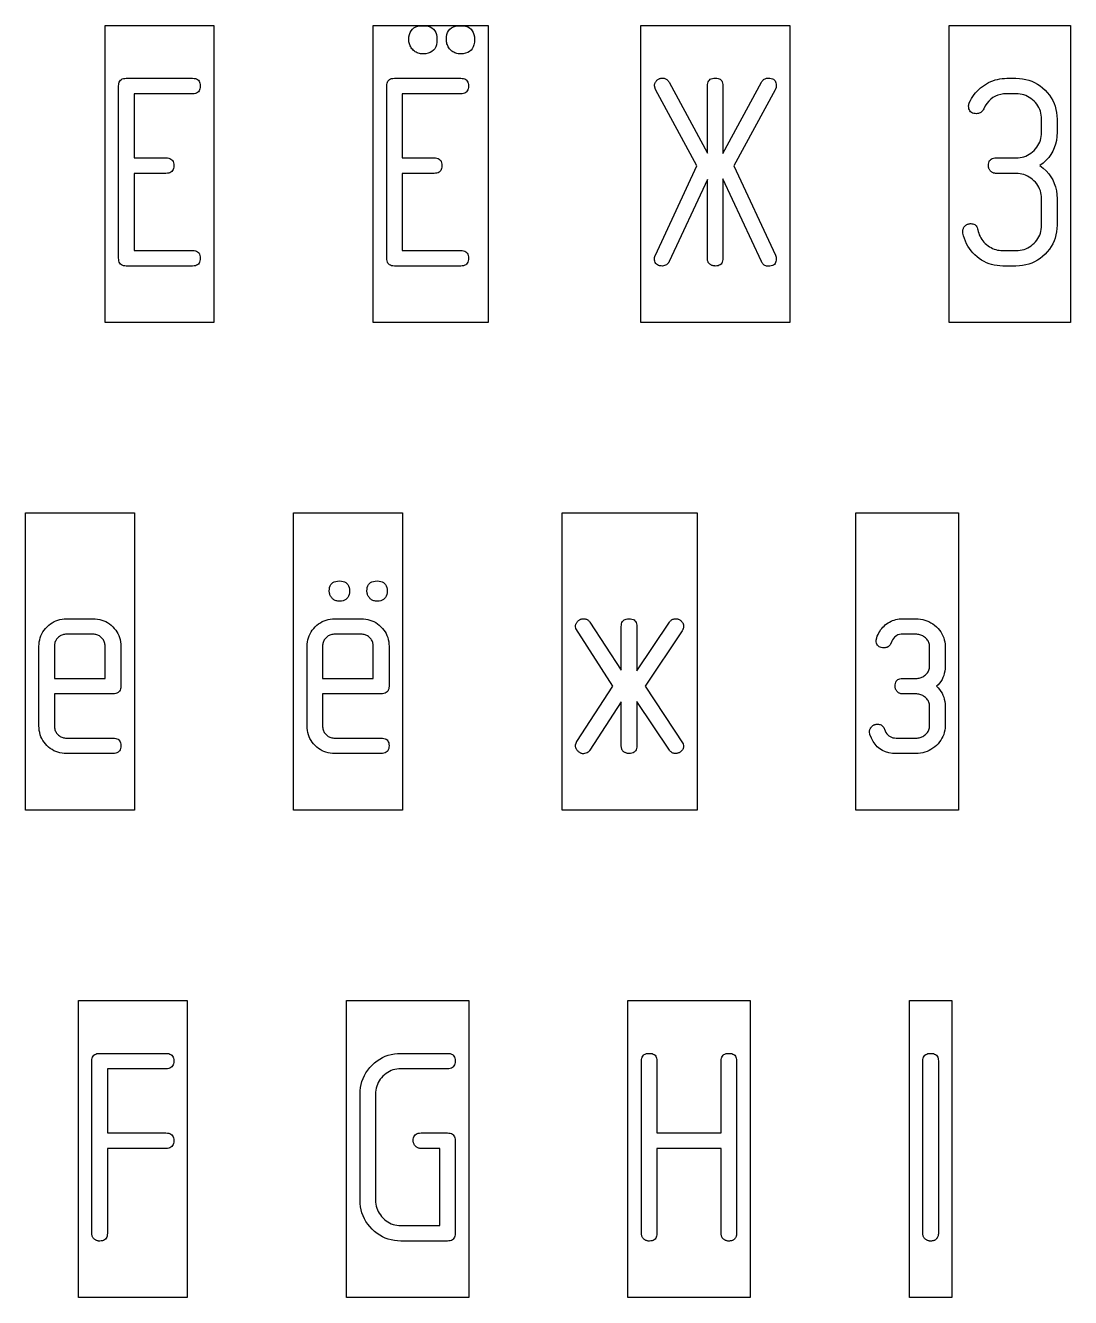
# Model space of a CAD drawing. Extents: x 0 to 347, y -110 to 9.
# Drawn here: x 49.59 to 88.28, y -38.2 to 8.91 of the extents above; entities that cross this region are included whole.
import ezdxf

# ---------------------------------------------------------------- set-up
doc = ezdxf.new("R2010")
doc.units = 0
for name, color, linetype in [('GOST_FRAME', 4, 'CONTINUOUS'), ('GOST_LAT_UP', 5, 'CONTINUOUS'), ('GOST_LOWER', 1, 'CONTINUOUS'), ('GOST_UPPER', 7, 'CONTINUOUS')]:
    doc.layers.add(name, color=color, linetype=linetype)

msp = doc.modelspace()

# ---------------------------------------------------------------- linework, layer by layer
at = {"layer": 'GOST_FRAME'}
for points in [[(52.5399, 8.9083), (56.5631, 8.9083), (56.5631, -2.0917), (52.5399, -2.0917)], [(62.4684, 8.9083), (66.7182, 8.9083), (66.7182, -2.0917), (62.4684, -2.0917)], [(72.3804, 8.9083), (77.8904, 8.9083), (77.8904, -2.0917), (72.3804, -2.0917)], [(83.7934, 8.9083), (88.2841, 8.9083), (88.2841, -2.0917), (83.7934, -2.0917)], [(49.5914, -9.1448), (53.6229, -9.1448), (53.6229, -20.1448), (49.5914, -20.1448)], [(59.5199, -9.1448), (63.5515, -9.1448), (63.5515, -20.1448), (59.5199, -20.1448)], [(69.4568, -9.1448), (74.4601, -9.1448), (74.4601, -20.1448), (69.4568, -20.1448)], [(80.3405, -9.1448), (84.1395, -9.1448), (84.1395, -20.1448), (80.3405, -20.1448)], [(51.5515, -27.198), (55.5831, -27.198), (55.5831, -38.198), (51.5515, -38.198)], [(61.4801, -27.198), (66.0017, -27.198), (66.0017, -38.198), (61.4801, -38.198)], [(71.8987, -27.198), (76.4203, -27.198), (76.4203, -38.198), (71.8987, -38.198)], [(82.3173, -27.198), (83.8904, -27.198), (83.8904, -38.198), (82.3173, -38.198)]]:
    msp.add_lwpolyline(points, close=True, dxfattribs=at)
at = {"layer": 'GOST_LAT_UP'}
for points in [[(54.7924, -32.6761), (52.6246, -32.6761), (52.6246, -35.8156), (52.6218, -35.8708), (52.6133, -35.9203), (52.5992, -35.9639), (52.5794, -36.0017), (52.554, -36.0336), (52.5229, -36.0598), (52.4862, -36.0801), (52.4439, -36.0947), (52.3958, -36.1034), (52.3422, -36.1063), (52.3208, -36.1056), (52.2997, -36.1037), (52.2789, -36.1003), (52.2585, -36.0957), (52.2384, -36.0897), (52.2186, -36.0824), (52.1992, -36.0738), (52.1801, -36.0638), (52.1613, -36.0525), (52.1429, -36.0399), (52.1255, -36.0257), (52.11, -36.0096), (52.0963, -35.9918), (52.0844, -35.9721), (52.0743, -35.9506), (52.0661, -35.9272), (52.0597, -35.9021), (52.0551, -35.8751), (52.0524, -35.8463), (52.0515, -35.8156), (52.0515, -29.4369), (52.0544, -29.3832), (52.0631, -29.3352), (52.0777, -29.2929), (52.098, -29.2561), (52.1242, -29.2251), (52.1561, -29.1997), (52.1939, -29.1799), (52.2375, -29.1658), (52.287, -29.1573), (52.3422, -29.1545), (54.7924, -29.1545), (54.8476, -29.1573), (54.897, -29.1658), (54.9406, -29.1799), (54.9784, -29.1997), (55.0104, -29.2251), (55.0365, -29.2561), (55.0569, -29.2929), (55.0714, -29.3352), (55.0801, -29.3832), (55.0831, -29.4369), (55.0801, -29.4921), (55.0714, -29.5415), (55.0569, -29.5851), (55.0365, -29.6229), (55.0104, -29.6549), (54.9784, -29.6811), (54.9406, -29.7014), (54.897, -29.7159), (54.8476, -29.7247), (54.7924, -29.7276), (52.6246, -29.7276), (52.6246, -32.103), (54.7924, -32.103), (54.8476, -32.1058), (54.897, -32.1143), (54.9406, -32.1284), (54.9784, -32.1482), (55.0104, -32.1736), (55.0365, -32.2047), (55.0569, -32.2414), (55.0714, -32.2837), (55.0801, -32.3317), (55.0831, -32.3854), (55.0801, -32.4406), (55.0714, -32.49), (55.0569, -32.5336), (55.0365, -32.5714), (55.0104, -32.6034), (54.9784, -32.6296), (54.9406, -32.6499), (54.897, -32.6645), (54.8476, -32.6732)], [(65.211, -36.1063), (63.4917, -36.1063), (63.3689, -36.1019), (63.2497, -36.0885), (63.134, -36.0663), (63.0219, -36.0352), (62.9134, -35.9952), (62.8085, -35.9463), (62.7071, -35.8886), (62.6093, -35.8219), (62.5151, -35.7464), (62.4244, -35.662), (62.34, -35.5713), (62.2645, -35.4771), (62.1978, -35.3793), (62.14, -35.2779), (62.0912, -35.173), (62.0512, -35.0645), (62.0201, -34.9524), (61.9978, -34.8367), (61.9845, -34.7175), (61.9801, -34.5947), (61.9801, -30.6661), (61.9845, -30.5418), (61.9978, -30.4213), (62.0201, -30.3046), (62.0512, -30.1917), (62.0912, -30.0826), (62.14, -29.9774), (62.1978, -29.876), (62.2645, -29.7784), (62.34, -29.6846), (62.4244, -29.5947), (62.5151, -29.511), (62.6093, -29.4362), (62.7071, -29.3702), (62.8085, -29.313), (62.9134, -29.2645), (63.0219, -29.2249), (63.134, -29.1941), (63.2497, -29.1721), (63.3689, -29.1589), (63.4917, -29.1545), (65.211, -29.1545), (65.2662, -29.1573), (65.3156, -29.1658), (65.3592, -29.1799), (65.397, -29.1997), (65.429, -29.2251), (65.4551, -29.2561), (65.4755, -29.2929), (65.49, -29.3352), (65.4988, -29.3832), (65.5017, -29.4369), (65.4988, -29.4921), (65.49, -29.5415), (65.4755, -29.5851), (65.4551, -29.6229), (65.429, -29.6549), (65.397, -29.6811), (65.3592, -29.7014), (65.3156, -29.7159), (65.2662, -29.7247), (65.211, -29.7276), (63.4917, -29.7276), (63.4148, -29.7303), (63.3402, -29.7385), (63.2679, -29.7522), (63.198, -29.7714), (63.1304, -29.7961), (63.0651, -29.8262), (63.0022, -29.8619), (62.9415, -29.903), (62.8832, -29.9496), (62.8272, -30.0017), (62.7752, -30.0576), (62.7286, -30.1159), (62.6875, -30.1766), (62.6518, -30.2395), (62.6217, -30.3048), (62.597, -30.3724), (62.5778, -30.4424), (62.5641, -30.5146), (62.5559, -30.5892), (62.5532, -30.6661), (62.5532, -34.5947), (62.5559, -34.6701), (62.5643, -34.7434), (62.5782, -34.8146), (62.5977, -34.8837), (62.6227, -34.9508), (62.6533, -35.0158), (62.6895, -35.0787), (62.7312, -35.1395), (62.7785, -35.1983), (62.8314, -35.255), (62.8881, -35.3078), (62.9468, -35.3551), (63.0077, -35.3969), (63.0706, -35.4331), (63.1356, -35.4637), (63.2027, -35.4887), (63.2718, -35.5082), (63.343, -35.5221), (63.4163, -35.5304), (63.4917, -35.5332), (64.9286, -35.5332), (64.9286, -32.6761), (64.2392, -32.6761), (64.2132, -32.6752), (64.1882, -32.6726), (64.1643, -32.6682), (64.1415, -32.6621), (64.1198, -32.6543), (64.0992, -32.6447), (64.0796, -32.6333), (64.0611, -32.6203), (64.0437, -32.6054), (64.0274, -32.5889), (64.0124, -32.5711), (63.999, -32.5528), (63.9872, -32.5339), (63.9769, -32.5145), (63.9682, -32.4944), (63.9611, -32.4738), (63.9556, -32.4525), (63.9517, -32.4307), (63.9493, -32.4083), (63.9485, -32.3854), (63.9514, -32.3317), (63.9601, -32.2837), (63.9747, -32.2414), (63.995, -32.2047), (64.0212, -32.1736), (64.0532, -32.1482), (64.0909, -32.1284), (64.1346, -32.1143), (64.184, -32.1058), (64.2392, -32.103), (65.211, -32.103), (65.2662, -32.1058), (65.3156, -32.1143), (65.3592, -32.1284), (65.397, -32.1482), (65.429, -32.1736), (65.4551, -32.2047), (65.4755, -32.2414), (65.49, -32.2837), (65.4988, -32.3317), (65.5017, -32.3854), (65.5017, -35.8156), (65.4988, -35.8708), (65.49, -35.9203), (65.4755, -35.9639), (65.4551, -36.0017), (65.429, -36.0336), (65.397, -36.0598), (65.3592, -36.0801), (65.3156, -36.0947), (65.2662, -36.1034)], [(75.6379, -36.1063), (75.6164, -36.1056), (75.5953, -36.1037), (75.5746, -36.1003), (75.5542, -36.0957), (75.5341, -36.0897), (75.5143, -36.0824), (75.4949, -36.0738), (75.4757, -36.0638), (75.457, -36.0525), (75.4385, -36.0399), (75.4212, -36.0257), (75.4056, -36.0096), (75.3919, -35.9918), (75.3801, -35.9721), (75.37, -35.9506), (75.3618, -35.9272), (75.3554, -35.9021), (75.3508, -35.8751), (75.3481, -35.8463), (75.3472, -35.8156), (75.3472, -32.6761), (72.9718, -32.6761), (72.9718, -35.8156), (72.9689, -35.8708), (72.9605, -35.9203), (72.9463, -35.9639), (72.9266, -36.0017), (72.9012, -36.0336), (72.8701, -36.0598), (72.8334, -36.0801), (72.791, -36.0947), (72.743, -36.1034), (72.6894, -36.1063), (72.6679, -36.1056), (72.6468, -36.1037), (72.6261, -36.1003), (72.6056, -36.0957), (72.5855, -36.0897), (72.5658, -36.0824), (72.5463, -36.0738), (72.5272, -36.0638), (72.5085, -36.0525), (72.49, -36.0399), (72.4727, -36.0257), (72.4571, -36.0096), (72.4434, -35.9918), (72.4316, -35.9721), (72.4215, -35.9506), (72.4133, -35.9272), (72.4069, -35.9021), (72.4023, -35.8751), (72.3996, -35.8463), (72.3987, -35.8156), (72.3987, -29.4369), (72.4016, -29.3832), (72.4103, -29.3352), (72.4248, -29.2929), (72.4452, -29.2561), (72.4713, -29.2251), (72.5033, -29.1997), (72.5411, -29.1799), (72.5847, -29.1658), (72.6341, -29.1573), (72.6894, -29.1545), (72.743, -29.1573), (72.791, -29.1658), (72.8334, -29.1799), (72.8701, -29.1997), (72.9012, -29.2251), (72.9266, -29.2561), (72.9463, -29.2929), (72.9605, -29.3352), (72.9689, -29.3832), (72.9718, -29.4369), (72.9718, -32.103), (75.3472, -32.103), (75.3472, -29.4369), (75.3501, -29.3832), (75.3588, -29.3352), (75.3733, -29.2929), (75.3937, -29.2561), (75.4199, -29.2251), (75.4518, -29.1997), (75.4896, -29.1799), (75.5332, -29.1658), (75.5826, -29.1573), (75.6379, -29.1545), (75.6915, -29.1573), (75.7395, -29.1658), (75.7819, -29.1799), (75.8186, -29.1997), (75.8497, -29.2251), (75.8751, -29.2561), (75.8949, -29.2929), (75.909, -29.3352), (75.9174, -29.3832), (75.9203, -29.4369), (75.9203, -35.8156), (75.9195, -35.8432), (75.9171, -35.8694), (75.9132, -35.8944), (75.9076, -35.9179), (75.9005, -35.9402), (75.8919, -35.9611), (75.8816, -35.9807), (75.8698, -35.999), (75.8564, -36.0159), (75.8414, -36.0316), (75.8251, -36.0458), (75.808, -36.0585), (75.7899, -36.0697), (75.7709, -36.0794), (75.751, -36.0876), (75.7302, -36.0944), (75.7085, -36.0996), (75.6859, -36.1033), (75.6623, -36.1056)], [(83.108, -36.1063), (83.0865, -36.1056), (83.0654, -36.1037), (83.0447, -36.1003), (83.0243, -36.0957), (83.0042, -36.0897), (82.9844, -36.0824), (82.965, -36.0738), (82.9458, -36.0638), (82.9271, -36.0525), (82.9086, -36.0399), (82.8913, -36.0257), (82.8757, -36.0096), (82.862, -35.9918), (82.8502, -35.9721), (82.8401, -35.9506), (82.8319, -35.9272), (82.8255, -35.9021), (82.8209, -35.8751), (82.8182, -35.8463), (82.8173, -35.8156), (82.8173, -29.4369), (82.8202, -29.3832), (82.8289, -29.3352), (82.8434, -29.2929), (82.8638, -29.2561), (82.89, -29.2251), (82.9219, -29.1997), (82.9597, -29.1799), (83.0033, -29.1658), (83.0527, -29.1573), (83.108, -29.1545), (83.1616, -29.1573), (83.2096, -29.1658), (83.252, -29.1799), (83.2887, -29.1997), (83.3198, -29.2251), (83.3452, -29.2561), (83.365, -29.2929), (83.3791, -29.3352), (83.3875, -29.3832), (83.3904, -29.4369), (83.3904, -35.8156), (83.3896, -35.8432), (83.3872, -35.8694), (83.3833, -35.8944), (83.3777, -35.9179), (83.3706, -35.9402), (83.362, -35.9611), (83.3517, -35.9807), (83.3399, -35.999), (83.3265, -36.0159), (83.3115, -36.0316), (83.2952, -36.0458), (83.2781, -36.0585), (83.26, -36.0697), (83.241, -36.0794), (83.2211, -36.0876), (83.2003, -36.0944), (83.1786, -36.0996), (83.156, -36.1033), (83.1324, -36.1056)]]:
    msp.add_lwpolyline(points, close=True, dxfattribs=at)
at = {"layer": 'GOST_LOWER'}
for points in [[(61.2183, -12.4125), (61.1842, -12.4114), (61.1516, -12.408), (61.1204, -12.4023), (61.0906, -12.3943), (61.0623, -12.3841), (61.0353, -12.3715), (61.0097, -12.3567), (60.9856, -12.3396), (60.9629, -12.3202), (60.9415, -12.2986), (60.922, -12.2754), (60.9044, -12.2515), (60.889, -12.2268), (60.8756, -12.2014), (60.8642, -12.1752), (60.8549, -12.1482), (60.8477, -12.1205), (60.8426, -12.092), (60.8395, -12.0627), (60.8385, -12.0327), (60.8423, -11.9626), (60.8536, -11.8999), (60.8726, -11.8446), (60.8992, -11.7966), (60.9334, -11.756), (60.9752, -11.7228), (61.0246, -11.697), (61.0815, -11.6785), (61.1461, -11.6675), (61.2183, -11.6638), (61.2884, -11.6675), (61.3511, -11.6785), (61.4064, -11.697), (61.4544, -11.7228), (61.495, -11.756), (61.5282, -11.7966), (61.554, -11.8446), (61.5725, -11.8999), (61.5835, -11.9626), (61.5872, -12.0327), (61.5835, -12.1049), (61.5725, -12.1695), (61.554, -12.2264), (61.5282, -12.2758), (61.495, -12.3176), (61.4544, -12.3518), (61.4064, -12.3784), (61.3511, -12.3973), (61.2884, -12.4087)], [(62.6128, -12.4125), (62.5788, -12.4114), (62.5461, -12.408), (62.5149, -12.4023), (62.4852, -12.3943), (62.4568, -12.3841), (62.4298, -12.3715), (62.4043, -12.3567), (62.3801, -12.3396), (62.3574, -12.3202), (62.3361, -12.2986), (62.3165, -12.2754), (62.299, -12.2515), (62.2835, -12.2268), (62.2701, -12.2014), (62.2587, -12.1752), (62.2495, -12.1482), (62.2423, -12.1205), (62.2371, -12.092), (62.234, -12.0627), (62.233, -12.0327), (62.2368, -11.9626), (62.2482, -11.8999), (62.2672, -11.8446), (62.2937, -11.7966), (62.3279, -11.756), (62.3697, -11.7228), (62.4191, -11.697), (62.476, -11.6785), (62.5406, -11.6675), (62.6128, -11.6638), (62.6829, -11.6675), (62.7456, -11.6785), (62.8009, -11.697), (62.8489, -11.7228), (62.8895, -11.756), (62.9227, -11.7966), (62.9485, -11.8446), (62.967, -11.8999), (62.978, -11.9626), (62.9817, -12.0327), (62.978, -12.1049), (62.967, -12.1695), (62.9485, -12.2264), (62.9227, -12.2758), (62.8895, -12.3176), (62.8489, -12.3518), (62.8009, -12.3784), (62.7456, -12.3973), (62.6829, -12.4087)], [(52.8322, -18.0532), (51.113, -18.0532), (51.0279, -18.0502), (50.9457, -18.0414), (50.8662, -18.0266), (50.7894, -18.006), (50.7153, -17.9794), (50.644, -17.947), (50.5755, -17.9087), (50.5096, -17.8645), (50.4466, -17.8143), (50.3862, -17.7583), (50.3302, -17.698), (50.2801, -17.6349), (50.2358, -17.5691), (50.1975, -17.5005), (50.1651, -17.4292), (50.1385, -17.3551), (50.1179, -17.2784), (50.1032, -17.1988), (50.0943, -17.1166), (50.0914, -17.0316), (50.0914, -14.0831), (50.0944, -13.9996), (50.1033, -13.9186), (50.1183, -13.8401), (50.1392, -13.7641), (50.1661, -13.6906), (50.199, -13.6196), (50.2379, -13.5511), (50.2827, -13.485), (50.3336, -13.4215), (50.3904, -13.3605), (50.4514, -13.3037), (50.515, -13.2528), (50.581, -13.208), (50.6495, -13.1691), (50.7205, -13.1362), (50.794, -13.1093), (50.87, -13.0884), (50.9485, -13.0734), (51.0295, -13.0645), (51.113, -13.0615), (52.093, -13.0615), (52.1781, -13.0644), (52.2605, -13.0733), (52.3402, -13.088), (52.4173, -13.1086), (52.4917, -13.1352), (52.5635, -13.1676), (52.6326, -13.2059), (52.699, -13.2502), (52.7628, -13.3003), (52.8239, -13.3563), (52.8807, -13.4167), (52.9316, -13.4797), (52.9764, -13.5456), (53.0153, -13.6141), (53.0482, -13.6854), (53.0751, -13.7595), (53.096, -13.8363), (53.111, -13.9158), (53.1199, -13.998), (53.1229, -14.0831), (53.1229, -15.5615), (53.12, -15.6151), (53.1113, -15.6631), (53.0968, -15.7055), (53.0764, -15.7422), (53.0502, -15.7733), (53.0183, -15.7987), (52.9805, -15.8184), (52.9369, -15.8326), (52.8875, -15.841), (52.8322, -15.8439), (50.6645, -15.8439), (50.6645, -17.0316), (50.6657, -17.0691), (50.6696, -17.1055), (50.676, -17.1406), (50.685, -17.1744), (50.6966, -17.207), (50.7108, -17.2384), (50.7275, -17.2685), (50.7468, -17.2973), (50.7687, -17.325), (50.7932, -17.3513), (50.8196, -17.3758), (50.8472, -17.3977), (50.876, -17.417), (50.9061, -17.4337), (50.9375, -17.4479), (50.9701, -17.4595), (51.0039, -17.4685), (51.039, -17.4749), (51.0754, -17.4788), (51.113, -17.4801), (52.8322, -17.4801), (52.8875, -17.4829), (52.9369, -17.4914), (52.9805, -17.5055), (53.0183, -17.5252), (53.0502, -17.5507), (53.0764, -17.5817), (53.0968, -17.6184), (53.1113, -17.6608), (53.12, -17.7088), (53.1229, -17.7625), (53.12, -17.8177), (53.1113, -17.8671), (53.0968, -17.9107), (53.0764, -17.9485), (53.0502, -17.9805), (53.0183, -18.0066), (52.9805, -18.027), (52.9369, -18.0415), (52.8875, -18.0502)], [(62.7608, -18.0532), (61.0415, -18.0532), (60.9565, -18.0502), (60.8743, -18.0414), (60.7947, -18.0266), (60.7179, -18.006), (60.6439, -17.9794), (60.5726, -17.947), (60.504, -17.9087), (60.4382, -17.8645), (60.3751, -17.8143), (60.3148, -17.7583), (60.2588, -17.698), (60.2086, -17.6349), (60.1644, -17.5691), (60.1261, -17.5005), (60.0936, -17.4292), (60.0671, -17.3551), (60.0465, -17.2784), (60.0317, -17.1988), (60.0229, -17.1166), (60.0199, -17.0316), (60.0199, -14.0831), (60.0229, -13.9996), (60.0319, -13.9186), (60.0468, -13.8401), (60.0678, -13.7641), (60.0947, -13.6906), (60.1276, -13.6196), (60.1664, -13.5511), (60.2113, -13.485), (60.2621, -13.4215), (60.3189, -13.3605), (60.38, -13.3037), (60.4435, -13.2528), (60.5096, -13.208), (60.5781, -13.1691), (60.6491, -13.1362), (60.7226, -13.1093), (60.7986, -13.0884), (60.8771, -13.0734), (60.9581, -13.0645), (61.0415, -13.0615), (62.0216, -13.0615), (62.1066, -13.0644), (62.189, -13.0733), (62.2688, -13.088), (62.3458, -13.1086), (62.4203, -13.1352), (62.492, -13.1676), (62.5611, -13.2059), (62.6276, -13.2502), (62.6914, -13.3003), (62.7525, -13.3563), (62.8093, -13.4167), (62.8601, -13.4797), (62.905, -13.5456), (62.9439, -13.6141), (62.9767, -13.6854), (63.0037, -13.7595), (63.0246, -13.8363), (63.0395, -13.9158), (63.0485, -13.998), (63.0515, -14.0831), (63.0515, -15.5615), (63.0486, -15.6151), (63.0399, -15.6631), (63.0253, -15.7055), (63.005, -15.7422), (62.9788, -15.7733), (62.9468, -15.7987), (62.9091, -15.8184), (62.8654, -15.8326), (62.816, -15.841), (62.7608, -15.8439), (60.593, -15.8439), (60.593, -17.0316), (60.5943, -17.0691), (60.5982, -17.1055), (60.6046, -17.1406), (60.6136, -17.1744), (60.6252, -17.207), (60.6394, -17.2384), (60.6561, -17.2685), (60.6754, -17.2973), (60.6973, -17.325), (60.7218, -17.3513), (60.7481, -17.3758), (60.7757, -17.3977), (60.8046, -17.417), (60.8347, -17.4337), (60.8661, -17.4479), (60.8987, -17.4595), (60.9325, -17.4685), (60.9676, -17.4749), (61.0039, -17.4788), (61.0415, -17.4801), (62.7608, -17.4801), (62.816, -17.4829), (62.8654, -17.4914), (62.9091, -17.5055), (62.9468, -17.5252), (62.9788, -17.5507), (63.005, -17.5817), (63.0253, -17.6184), (63.0399, -17.6608), (63.0486, -17.7088), (63.0515, -17.7625), (63.0486, -17.8177), (63.0399, -17.8671), (63.0253, -17.9107), (63.005, -17.9485), (62.9788, -17.9805), (62.9468, -18.0066), (62.9091, -18.027), (62.8654, -18.0415), (62.816, -18.0502)], [(73.6611, -18.0532), (73.6335, -18.0519), (73.607, -18.0482), (73.5816, -18.0419), (73.5575, -18.0332), (73.5345, -18.022), (73.5126, -18.0083), (73.4919, -17.9921), (73.4724, -17.9734), (73.4541, -17.9522), (73.4369, -17.9286), (72.2243, -16.1262), (72.2243, -17.7625), (72.2214, -17.8177), (72.213, -17.8671), (72.1988, -17.9107), (72.1791, -17.9485), (72.1537, -17.9805), (72.1226, -18.0066), (72.0859, -18.027), (72.0435, -18.0415), (71.9955, -18.0502), (71.9419, -18.0532), (71.9204, -18.0525), (71.8993, -18.0505), (71.8786, -18.0472), (71.8581, -18.0425), (71.838, -18.0365), (71.8183, -18.0292), (71.7988, -18.0206), (71.7797, -18.0106), (71.761, -17.9993), (71.7425, -17.9867), (71.7252, -17.9725), (71.7096, -17.9565), (71.6959, -17.9386), (71.6841, -17.9189), (71.674, -17.8974), (71.6658, -17.8741), (71.6594, -17.8489), (71.6548, -17.8219), (71.6521, -17.7931), (71.6512, -17.7625), (71.6512, -16.1429), (70.4884, -17.9286), (70.4797, -17.9415), (70.4704, -17.9538), (70.4605, -17.9654), (70.4498, -17.9764), (70.4385, -17.9867), (70.4266, -17.9963), (70.414, -18.0053), (70.4007, -18.0136), (70.3867, -18.0213), (70.3721, -18.0282), (70.2558, -18.0615), (70.2343, -18.0605), (70.2131, -18.0578), (70.1922, -18.0532), (70.1714, -18.0468), (70.151, -18.0386), (70.1307, -18.0286), (70.1108, -18.0167), (70.091, -18.003), (70.0716, -17.9875), (70.0523, -17.9701), (70.0342, -17.9516), (70.0179, -17.9326), (70.0036, -17.913), (69.9912, -17.893), (69.9807, -17.8725), (69.9721, -17.8515), (69.9654, -17.83), (69.9606, -17.808), (69.9578, -17.7855), (69.9568, -17.7625), (69.9573, -17.7504), (69.9588, -17.7375), (69.9613, -17.7238), (69.9648, -17.7093), (69.9693, -17.6939), (69.9748, -17.6777), (69.9812, -17.6607), (69.9887, -17.6429), (69.9972, -17.6242), (70.0066, -17.6047), (71.3439, -15.5615), (69.9651, -13.4269), (69.9568, -13.3439), (69.9577, -13.3225), (69.9605, -13.3015), (69.965, -13.2809), (69.9714, -13.2608), (69.9797, -13.2411), (69.9897, -13.2218), (70.0016, -13.2029), (70.0153, -13.1844), (70.0308, -13.1663), (70.0482, -13.1487), (70.0667, -13.1321), (70.0857, -13.1173), (70.1052, -13.1042), (70.1252, -13.0929), (70.1458, -13.0833), (70.1668, -13.0754), (70.1883, -13.0693), (70.2103, -13.065), (70.2328, -13.0623), (70.2558, -13.0615), (70.2836, -13.0627), (70.3103, -13.0664), (70.336, -13.0727), (70.3608, -13.0814), (70.3846, -13.0926), (70.4073, -13.1063), (70.4291, -13.1225), (70.4498, -13.1412), (70.4696, -13.1624), (70.4884, -13.186), (71.6512, -14.9718), (71.6512, -13.3522), (71.6541, -13.2969), (71.6628, -13.2475), (71.6773, -13.2039), (71.6977, -13.1661), (71.7238, -13.1341), (71.7558, -13.108), (71.7936, -13.0876), (71.8372, -13.0731), (71.8866, -13.0644), (71.9419, -13.0615), (71.9955, -13.0644), (72.0435, -13.0731), (72.0859, -13.0876), (72.1226, -13.108), (72.1537, -13.1341), (72.1791, -13.1661), (72.1988, -13.2039), (72.213, -13.2475), (72.2214, -13.2969), (72.2243, -13.3522), (72.2243, -14.9884), (73.4369, -13.186), (73.4542, -13.1624), (73.4728, -13.1412), (73.4927, -13.1225), (73.514, -13.1063), (73.5365, -13.0926), (73.5605, -13.0814), (73.5857, -13.0727), (73.6123, -13.0664), (73.6402, -13.0627), (73.6694, -13.0615), (73.6909, -13.0623), (73.712, -13.065), (73.7327, -13.0693), (73.7532, -13.0754), (73.7733, -13.0833), (73.793, -13.0929), (73.8125, -13.1042), (73.8316, -13.1173), (73.8503, -13.1321), (73.8688, -13.1487), (73.8861, -13.1663), (73.9017, -13.1844), (73.9154, -13.2029), (73.9272, -13.2218), (73.9373, -13.2411), (73.9455, -13.2608), (73.9519, -13.2809), (73.9565, -13.3015), (73.9592, -13.3225), (73.9601, -13.3439), (73.9596, -13.3575), (73.9581, -13.3718), (73.9556, -13.3867), (73.9522, -13.4023), (73.9477, -13.4186), (73.9422, -13.4355), (73.9357, -13.4532), (73.9282, -13.4714), (73.9198, -13.4904), (73.9103, -13.51), (72.5316, -15.5615), (73.9435, -17.6877), (73.9601, -17.7708), (73.9592, -17.7922), (73.9565, -17.8131), (73.9519, -17.8337), (73.9455, -17.8538), (73.9373, -17.8735), (73.9272, -17.8929), (73.9154, -17.9118), (73.9017, -17.9302), (73.8861, -17.9483), (73.8688, -17.9659), (73.8502, -17.9825), (73.8312, -17.9973), (73.8117, -18.0104), (73.7917, -18.0218), (73.7712, -18.0314), (73.7502, -18.0392), (73.7287, -18.0453), (73.7066, -18.0497), (73.6841, -18.0523)], [(82.5598, -18.0532), (81.8289, -18.0532), (81.6876, -18.0461), (81.5561, -18.0249), (81.4345, -17.9896), (81.3226, -17.9402), (81.2205, -17.8767), (81.1282, -17.799), (81.0458, -17.7072), (80.9731, -17.6013), (80.9102, -17.4813), (80.8571, -17.3472), (80.8405, -17.2475), (80.8414, -17.2246), (80.844, -17.2023), (80.8484, -17.1807), (80.8545, -17.1598), (80.8623, -17.1395), (80.8719, -17.1199), (80.8833, -17.101), (80.8963, -17.0827), (80.9112, -17.0651), (80.9277, -17.0482), (80.9455, -17.0324), (80.9638, -17.0183), (80.9827, -17.0058), (81.0022, -16.995), (81.0222, -16.9859), (81.0429, -16.9784), (81.0641, -16.9726), (81.0859, -16.9684), (81.1083, -16.9659), (81.1312, -16.9651), (81.1698, -16.967), (81.2056, -16.9728), (81.2389, -16.9823), (81.2694, -16.9957), (81.2973, -17.0129), (81.3226, -17.0339), (81.3452, -17.0587), (81.3651, -17.0874), (81.3824, -17.1199), (81.397, -17.1561), (81.4208, -17.2177), (81.4488, -17.2728), (81.4812, -17.3213), (81.5179, -17.3635), (81.559, -17.3991), (81.6043, -17.4282), (81.654, -17.4509), (81.708, -17.4671), (81.7663, -17.4768), (81.8289, -17.4801), (82.5598, -17.4801), (82.5992, -17.4788), (82.6377, -17.4749), (82.6753, -17.4685), (82.712, -17.4595), (82.7477, -17.4479), (82.7826, -17.4337), (82.8165, -17.417), (82.8495, -17.3977), (82.8816, -17.3758), (82.9128, -17.3513), (82.942, -17.325), (82.9681, -17.2973), (82.9912, -17.2685), (83.0111, -17.2384), (83.028, -17.207), (83.0419, -17.1744), (83.0526, -17.1406), (83.0603, -17.1055), (83.0649, -17.0691), (83.0664, -17.0316), (83.0664, -16.2924), (83.0649, -16.2563), (83.0601, -16.2213), (83.0522, -16.1872), (83.0412, -16.1542), (83.027, -16.1221), (83.0096, -16.091), (82.9891, -16.061), (82.9654, -16.0319), (82.9386, -16.0038), (82.9086, -15.9767), (82.8767, -15.9515), (82.8442, -15.9289), (82.811, -15.909), (82.7771, -15.8917), (82.7425, -15.8771), (82.7073, -15.8651), (82.6714, -15.8558), (82.6349, -15.8492), (82.5977, -15.8452), (82.5598, -15.8439), (82.0698, -15.8439), (82.0453, -15.843), (82.0218, -15.8404), (81.9991, -15.836), (81.9774, -15.8299), (81.9566, -15.8221), (81.9367, -15.8125), (81.9177, -15.8011), (81.8997, -15.788), (81.8825, -15.7732), (81.8663, -15.7566), (81.8513, -15.739), (81.8379, -15.7209), (81.826, -15.7025), (81.8158, -15.6836), (81.8071, -15.6642), (81.8, -15.6445), (81.7945, -15.6244), (81.7905, -15.6038), (81.7882, -15.5828), (81.7874, -15.5615), (81.7902, -15.5062), (81.7987, -15.4568), (81.8128, -15.4132), (81.8326, -15.3754), (81.858, -15.3434), (81.889, -15.3173), (81.9257, -15.2969), (81.9681, -15.2824), (82.0161, -15.2737), (82.0698, -15.2708), (82.5598, -15.2708), (82.5992, -15.2695), (82.6377, -15.2656), (82.6753, -15.2592), (82.712, -15.2502), (82.7477, -15.2386), (82.7826, -15.2244), (82.8165, -15.2077), (82.8495, -15.1884), (82.8816, -15.1665), (82.9128, -15.142), (82.942, -15.1157), (82.9681, -15.088), (82.9912, -15.0592), (83.0111, -15.0291), (83.028, -14.9977), (83.0419, -14.9651), (83.0526, -14.9313), (83.0603, -14.8962), (83.0649, -14.8598), (83.0664, -14.8223), (83.0664, -14.0831), (83.0649, -14.047), (83.0601, -14.012), (83.0522, -13.9779), (83.0412, -13.9449), (83.027, -13.9128), (83.0096, -13.8817), (82.9891, -13.8517), (82.9654, -13.8226), (82.9386, -13.7945), (82.9086, -13.7674), (82.8767, -13.7422), (82.8442, -13.7196), (82.811, -13.6997), (82.7771, -13.6824), (82.7425, -13.6678), (82.7073, -13.6558), (82.6714, -13.6465), (82.6349, -13.6399), (82.5977, -13.6359), (82.5598, -13.6346), (82.0698, -13.6346), (82.0072, -13.6377), (81.9492, -13.6472), (81.8956, -13.663), (81.8465, -13.685), (81.8019, -13.7135), (81.7618, -13.7482), (81.7262, -13.7892), (81.695, -13.8365), (81.6684, -13.8902), (81.6462, -13.9502), (81.6391, -13.965), (81.6312, -13.9797), (81.6225, -13.9943), (81.613, -14.0086), (81.6026, -14.0228), (81.5914, -14.0369), (81.5793, -14.0507), (81.5664, -14.0645), (81.5527, -14.078), (81.5382, -14.0914), (81.5292, -14.0978), (81.5186, -14.104), (81.5066, -14.1098), (81.493, -14.1153), (81.478, -14.1204), (81.4615, -14.1252), (81.4434, -14.1297), (81.4239, -14.1339), (81.4029, -14.1377), (81.3804, -14.1412), (81.3252, -14.1384), (81.2757, -14.1299), (81.2321, -14.1158), (81.1944, -14.096), (81.1624, -14.0706), (81.1362, -14.0395), (81.1159, -14.0028), (81.1013, -13.9605), (81.0926, -13.9125), (81.0897, -13.8588), (81.1063, -13.7674), (81.1294, -13.704), (81.1556, -13.6432), (81.1849, -13.585), (81.2173, -13.5296), (81.2527, -13.4767), (81.2912, -13.4266), (81.3328, -13.3791), (81.3774, -13.3342), (81.4251, -13.292), (81.4759, -13.2525), (81.5289, -13.2162), (81.5834, -13.1837), (81.6392, -13.1551), (81.6965, -13.1302), (81.7552, -13.1092), (81.8153, -13.092), (81.8768, -13.0787), (81.9397, -13.0691), (82.004, -13.0634), (82.0698, -13.0615), (82.5598, -13.0615), (82.6451, -13.0645), (82.7282, -13.0734), (82.8092, -13.0884), (82.888, -13.1093), (82.9647, -13.1362), (83.0392, -13.1691), (83.1115, -13.208), (83.1817, -13.2528), (83.2498, -13.3037), (83.3156, -13.3605), (83.3772, -13.4215), (83.4322, -13.485), (83.4808, -13.5511), (83.5229, -13.6196), (83.5586, -13.6906), (83.5877, -13.7641), (83.6104, -13.8401), (83.6266, -13.9186), (83.6363, -13.9996), (83.6395, -14.0831), (83.6395, -14.8223), (83.6364, -14.9134), (83.6269, -15.0007), (83.6111, -15.0841), (83.589, -15.1638), (83.5606, -15.2396), (83.5259, -15.3116), (83.4849, -15.3798), (83.4375, -15.4442), (83.3839, -15.5047), (83.3239, -15.5615), (83.3839, -15.6226), (83.4375, -15.6864), (83.4849, -15.7528), (83.5259, -15.8219), (83.5606, -15.8937), (83.589, -15.9681), (83.6111, -16.0452), (83.6269, -16.1249), (83.6364, -16.2073), (83.6395, -16.2924), (83.6395, -17.0316), (83.6363, -17.1135), (83.6267, -17.1932), (83.6108, -17.2706), (83.5884, -17.3458), (83.5596, -17.4188), (83.5244, -17.4895), (83.4828, -17.558), (83.4349, -17.6243), (83.3805, -17.6882), (83.3198, -17.75), (83.2546, -17.8076), (83.187, -17.8591), (83.1171, -17.9046), (83.0447, -17.944), (82.9699, -17.9774), (82.8927, -18.0047), (82.8131, -18.0259), (82.7311, -18.041), (82.6466, -18.0501)], [(52.5415, -14.0831), (52.5402, -14.0455), (52.5364, -14.0091), (52.5299, -13.974), (52.5209, -13.9402), (52.5093, -13.9076), (52.4952, -13.8762), (52.4784, -13.8461), (52.4591, -13.8173), (52.4373, -13.7897), (52.4128, -13.7633), (52.3864, -13.7388), (52.3588, -13.7169), (52.3299, -13.6976), (52.2998, -13.6809), (52.2685, -13.6667), (52.2359, -13.6551), (52.202, -13.6461), (52.1669, -13.6397), (52.1306, -13.6358), (52.093, -13.6346), (51.113, -13.6346), (51.0754, -13.6358), (51.039, -13.6397), (51.0039, -13.6461), (50.9701, -13.6551), (50.9375, -13.6667), (50.9061, -13.6809), (50.876, -13.6976), (50.8472, -13.7169), (50.8196, -13.7388), (50.7932, -13.7633), (50.7687, -13.7897), (50.7468, -13.8173), (50.7275, -13.8461), (50.7108, -13.8762), (50.6966, -13.9076), (50.685, -13.9402), (50.676, -13.974), (50.6696, -14.0091), (50.6657, -14.0455), (50.6645, -14.0831), (50.6645, -15.2708), (52.5415, -15.2708)], [(62.4701, -14.0831), (62.4688, -14.0455), (62.465, -14.0091), (62.4585, -13.974), (62.4495, -13.9402), (62.4379, -13.9076), (62.4238, -13.8762), (62.407, -13.8461), (62.3877, -13.8173), (62.3658, -13.7897), (62.3414, -13.7633), (62.315, -13.7388), (62.2874, -13.7169), (62.2585, -13.6976), (62.2284, -13.6809), (62.1971, -13.6667), (62.1645, -13.6551), (62.1306, -13.6461), (62.0955, -13.6397), (62.0592, -13.6358), (62.0216, -13.6346), (61.0415, -13.6346), (61.0039, -13.6358), (60.9676, -13.6397), (60.9325, -13.6461), (60.8987, -13.6551), (60.8661, -13.6667), (60.8347, -13.6809), (60.8046, -13.6976), (60.7757, -13.7169), (60.7481, -13.7388), (60.7218, -13.7633), (60.6973, -13.7897), (60.6754, -13.8173), (60.6561, -13.8461), (60.6394, -13.8762), (60.6252, -13.9076), (60.6136, -13.9402), (60.6046, -13.974), (60.5982, -14.0091), (60.5943, -14.0455), (60.593, -14.0831), (60.593, -15.2708), (62.4701, -15.2708)]]:
    msp.add_lwpolyline(points, close=True, dxfattribs=at)
at = {"layer": 'GOST_UPPER'}
for points in [[(64.3137, 7.8556), (64.2663, 7.8572), (64.2209, 7.8619), (64.1774, 7.8698), (64.1359, 7.881), (64.0964, 7.8952), (64.0589, 7.9127), (64.0233, 7.9333), (63.9896, 7.9571), (63.958, 7.9841), (63.9283, 8.0142), (63.901, 8.0465), (63.8766, 8.0798), (63.8551, 8.1142), (63.8364, 8.1497), (63.8206, 8.1862), (63.8077, 8.2237), (63.7976, 8.2623), (63.7905, 8.302), (63.7862, 8.3427), (63.7847, 8.3845), (63.79, 8.4821), (63.8059, 8.5695), (63.8323, 8.6466), (63.8693, 8.7134), (63.917, 8.7699), (63.9751, 8.8161), (64.0439, 8.8521), (64.1232, 8.8778), (64.2132, 8.8932), (64.3137, 8.8983), (64.4113, 8.8932), (64.4986, 8.8778), (64.5757, 8.8521), (64.6425, 8.8161), (64.699, 8.7699), (64.7453, 8.7134), (64.7812, 8.6466), (64.8069, 8.5695), (64.8224, 8.4821), (64.8275, 8.3845), (64.8224, 8.284), (64.8069, 8.1941), (64.7812, 8.1147), (64.7453, 8.046), (64.699, 7.9878), (64.6425, 7.9402), (64.5757, 7.9032), (64.4986, 7.8767), (64.4113, 7.8609)], [(65.7044, 7.8556), (65.657, 7.8572), (65.6116, 7.8619), (65.5681, 7.8698), (65.5266, 7.881), (65.4871, 7.8952), (65.4496, 7.9127), (65.414, 7.9333), (65.3803, 7.9571), (65.3487, 7.9841), (65.319, 8.0142), (65.2917, 8.0465), (65.2673, 8.0798), (65.2458, 8.1142), (65.2271, 8.1497), (65.2113, 8.1862), (65.1984, 8.2237), (65.1883, 8.2623), (65.1812, 8.302), (65.1769, 8.3427), (65.1754, 8.3845), (65.1807, 8.4821), (65.1966, 8.5695), (65.223, 8.6466), (65.26, 8.7134), (65.3077, 8.7699), (65.3658, 8.8161), (65.4346, 8.8521), (65.5139, 8.8778), (65.6039, 8.8932), (65.7044, 8.8983), (65.802, 8.8932), (65.8893, 8.8778), (65.9664, 8.8521), (66.0332, 8.8161), (66.0897, 8.7699), (66.136, 8.7134), (66.1719, 8.6466), (66.1976, 8.5695), (66.2131, 8.4821), (66.2182, 8.3845), (66.2131, 8.284), (66.1976, 8.1941), (66.1719, 8.1147), (66.136, 8.046), (66.0897, 7.9878), (66.0332, 7.9402), (65.9664, 7.9032), (65.8893, 7.8767), (65.802, 7.8609)], [(55.7807, 0), (53.3223, 0), (53.2686, 0.0029), (53.2206, 0.0116), (53.1782, 0.0262), (53.1415, 0.0465), (53.1105, 0.0727), (53.085, 0.1047), (53.0653, 0.1424), (53.0512, 0.186), (53.0427, 0.2355), (53.0399, 0.2907), (53.0399, 6.6694), (53.0427, 6.7231), (53.0512, 6.7711), (53.0653, 6.8135), (53.085, 6.8502), (53.1105, 6.8812), (53.1415, 6.9066), (53.1782, 6.9264), (53.2206, 6.9405), (53.2686, 6.949), (53.3223, 6.9518), (55.7807, 6.9518), (55.8344, 6.949), (55.8824, 6.9405), (55.9248, 6.9264), (55.9615, 6.9066), (55.9925, 6.8812), (56.0179, 6.8502), (56.0377, 6.8135), (56.0518, 6.7711), (56.0603, 6.7231), (56.0631, 6.6694), (56.0603, 6.6142), (56.0518, 6.5648), (56.0377, 6.5212), (56.0179, 6.4834), (55.9925, 6.4514), (55.9615, 6.4252), (55.9248, 6.4049), (55.8824, 6.3904), (55.8344, 6.3816), (55.7807, 6.3787), (53.613, 6.3787), (53.613, 4.0033), (54.7924, 4.0033), (54.8476, 4.0005), (54.897, 3.992), (54.9406, 3.9779), (54.9784, 3.9581), (55.0104, 3.9327), (55.0365, 3.9017), (55.0569, 3.865), (55.0714, 3.8226), (55.0801, 3.7746), (55.0831, 3.7209), (55.0801, 3.6657), (55.0714, 3.6163), (55.0569, 3.5727), (55.0365, 3.5349), (55.0104, 3.5029), (54.9784, 3.4767), (54.9406, 3.4564), (54.897, 3.4419), (54.8476, 3.4331), (54.7924, 3.4302), (53.613, 3.4302), (53.613, 0.5731), (55.7807, 0.5731), (55.8344, 0.5703), (55.8824, 0.5618), (55.9248, 0.5477), (55.9615, 0.5279), (55.9925, 0.5025), (56.0179, 0.4714), (56.0377, 0.4347), (56.0518, 0.3924), (56.0603, 0.3444), (56.0631, 0.2907), (56.0603, 0.2355), (56.0518, 0.186), (56.0377, 0.1424), (56.0179, 0.1047), (55.9925, 0.0727), (55.9615, 0.0465), (55.9248, 0.0262), (55.8824, 0.0116), (55.8344, 0.0029)], [(65.7093, 0), (63.2508, 0), (63.1972, 0.0029), (63.1492, 0.0116), (63.1068, 0.0262), (63.0701, 0.0465), (63.039, 0.0727), (63.0136, 0.1047), (62.9939, 0.1424), (62.9797, 0.186), (62.9713, 0.2355), (62.9684, 0.2907), (62.9684, 6.6694), (62.9713, 6.7231), (62.9797, 6.7711), (62.9939, 6.8135), (63.0136, 6.8502), (63.039, 6.8812), (63.0701, 6.9066), (63.1068, 6.9264), (63.1492, 6.9405), (63.1972, 6.949), (63.2508, 6.9518), (65.7093, 6.9518), (65.763, 6.949), (65.811, 6.9405), (65.8533, 6.9264), (65.89, 6.9066), (65.9211, 6.8812), (65.9465, 6.8502), (65.9663, 6.8135), (65.9804, 6.7711), (65.9889, 6.7231), (65.9917, 6.6694), (65.9889, 6.6142), (65.9804, 6.5648), (65.9663, 6.5212), (65.9465, 6.4834), (65.9211, 6.4514), (65.89, 6.4252), (65.8533, 6.4049), (65.811, 6.3904), (65.763, 6.3816), (65.7093, 6.3787), (63.5415, 6.3787), (63.5415, 4.0033), (64.7209, 4.0033), (64.7762, 4.0005), (64.8256, 3.992), (64.8692, 3.9779), (64.907, 3.9581), (64.939, 3.9327), (64.9651, 3.9017), (64.9855, 3.865), (65, 3.8226), (65.0087, 3.7746), (65.0116, 3.7209), (65.0087, 3.6657), (65, 3.6163), (64.9855, 3.5727), (64.9651, 3.5349), (64.939, 3.5029), (64.907, 3.4767), (64.8692, 3.4564), (64.8256, 3.4419), (64.7762, 3.4331), (64.7209, 3.4302), (63.5415, 3.4302), (63.5415, 0.5731), (65.7093, 0.5731), (65.763, 0.5703), (65.811, 0.5618), (65.8533, 0.5477), (65.89, 0.5279), (65.9211, 0.5025), (65.9465, 0.4714), (65.9663, 0.4347), (65.9804, 0.3924), (65.9889, 0.3444), (65.9917, 0.2907), (65.9889, 0.2355), (65.9804, 0.186), (65.9663, 0.1424), (65.9465, 0.1047), (65.9211, 0.0727), (65.89, 0.0465), (65.8533, 0.0262), (65.811, 0.0116), (65.763, 0.0029)], [(77.0997, -0.0083), (77.0642, -0.0066), (77.0309, -0.0013), (76.9998, 0.0074), (76.9708, 0.0196), (76.9439, 0.0353), (76.9193, 0.0545), (76.8968, 0.0772), (76.8764, 0.1033), (76.8582, 0.133), (76.8422, 0.1661), (75.4136, 3.2226), (75.4136, 0.2907), (75.4108, 0.2355), (75.4023, 0.186), (75.3882, 0.1424), (75.3684, 0.1047), (75.343, 0.0727), (75.312, 0.0465), (75.2752, 0.0262), (75.2329, 0.0116), (75.1849, 0.0029), (75.1312, 0), (75.1098, 0.0007), (75.0887, 0.0027), (75.0679, 0.006), (75.0475, 0.0106), (75.0274, 0.0166), (75.0076, 0.0239), (74.9882, 0.0326), (74.9691, 0.0425), (74.9503, 0.0538), (74.9319, 0.0664), (74.9145, 0.0806), (74.899, 0.0967), (74.8853, 0.1145), (74.8734, 0.1342), (74.8634, 0.1557), (74.8551, 0.1791), (74.8488, 0.2042), (74.8442, 0.2312), (74.8414, 0.26), (74.8405, 0.2907), (74.8405, 3.206), (73.4286, 0.1661), (73.4215, 0.1529), (73.4136, 0.1399), (73.4049, 0.127), (73.3953, 0.1143), (73.385, 0.1017), (73.3738, 0.0894), (73.3617, 0.0772), (73.3488, 0.0651), (73.3351, 0.0532), (73.3206, 0.0415), (73.1794, 0), (73.1226, 0.0027), (73.0718, 0.011), (73.0269, 0.0247), (72.988, 0.0439), (72.9551, 0.0685), (72.9282, 0.0987), (72.9073, 0.1343), (72.8924, 0.1754), (72.8834, 0.222), (72.8804, 0.2741), (72.8807, 0.2859), (72.8817, 0.298), (72.8834, 0.3105), (72.8857, 0.3233), (72.8887, 0.3364), (72.8924, 0.3498), (72.8967, 0.3636), (72.9017, 0.3777), (72.9073, 0.3922), (72.9136, 0.407), (74.4419, 3.7043), (72.9136, 6.5365), (72.8804, 6.6694), (72.8813, 6.6939), (72.8841, 6.7176), (72.8886, 6.7404), (72.895, 6.7625), (72.9032, 6.7836), (72.9133, 6.804), (72.9252, 6.8235), (72.9389, 6.8422), (72.9544, 6.86), (72.9718, 6.8771), (72.9903, 6.8929), (73.0093, 6.907), (73.0288, 6.9194), (73.0488, 6.9302), (73.0694, 6.9394), (73.0904, 6.9468), (73.1119, 6.9527), (73.1339, 6.9568), (73.1564, 6.9593), (73.1794, 6.9601), (73.2102, 6.9586), (73.2395, 6.9538), (73.2674, 6.9459), (73.2937, 6.9349), (73.3185, 6.9207), (73.3419, 6.9033), (73.3637, 6.8828), (73.3841, 6.8591), (73.4029, 6.8323), (73.4203, 6.8023), (74.8405, 4.1777), (74.8405, 6.6694), (74.8434, 6.7247), (74.8522, 6.7741), (74.8667, 6.8177), (74.887, 6.8555), (74.9132, 6.8875), (74.9452, 6.9136), (74.983, 6.934), (75.0266, 6.9485), (75.076, 6.9572), (75.1312, 6.9601), (75.1849, 6.9572), (75.2329, 6.9485), (75.2752, 6.934), (75.312, 6.9136), (75.343, 6.8875), (75.3684, 6.8555), (75.3882, 6.8177), (75.4023, 6.7741), (75.4108, 6.7247), (75.4136, 6.6694), (75.4136, 4.1611), (76.8422, 6.8023), (76.8596, 6.8323), (76.8787, 6.8591), (76.8995, 6.8828), (76.9219, 6.9033), (76.946, 6.9207), (76.9718, 6.9349), (76.9992, 6.9459), (77.0282, 6.9538), (77.059, 6.9586), (77.0914, 6.9601), (77.1482, 6.9573), (77.199, 6.9488), (77.2439, 6.9347), (77.2827, 6.915), (77.3156, 6.8895), (77.3425, 6.8585), (77.3635, 6.8218), (77.3784, 6.7794), (77.3874, 6.7314), (77.3904, 6.6777), (77.39, 6.6628), (77.3887, 6.6478), (77.3866, 6.6329), (77.3837, 6.6179), (77.38, 6.603), (77.3754, 6.588), (77.37, 6.5731), (77.3638, 6.5581), (77.3567, 6.5432), (77.3488, 6.5282), (75.8206, 3.7043), (77.3571, 0.407), (77.3635, 0.3921), (77.3691, 0.3774), (77.3741, 0.3629), (77.3784, 0.3485), (77.3821, 0.3343), (77.385, 0.3203), (77.3874, 0.3064), (77.389, 0.2927), (77.39, 0.2792), (77.3904, 0.2658), (77.3875, 0.2137), (77.3787, 0.1671), (77.3642, 0.126), (77.3439, 0.0904), (77.3177, 0.0602), (77.2857, 0.0355), (77.2479, 0.0164), (77.2043, 0.0027), (77.1549, -0.0056)], [(86.2641, 0), (85.7741, 0), (85.6674, 0.0034), (85.5633, 0.0136), (85.4618, 0.0306), (85.3628, 0.0545), (85.2664, 0.0851), (85.1726, 0.1226), (85.0814, 0.1669), (84.9927, 0.2179), (84.9066, 0.2758), (84.8231, 0.3405), (84.7438, 0.4106), (84.6704, 0.4847), (84.6029, 0.5628), (84.5414, 0.6449), (84.4857, 0.7309), (84.4359, 0.8209), (84.392, 0.915), (84.354, 1.013), (84.3219, 1.115), (84.2957, 1.2209), (84.2934, 1.2534), (84.2934, 1.2844), (84.2954, 1.3139), (84.2997, 1.3419), (84.3061, 1.3684), (84.3146, 1.3934), (84.3253, 1.4169), (84.3382, 1.4389), (84.3532, 1.4594), (84.3704, 1.4784), (84.389, 1.4958), (84.4083, 1.5113), (84.4282, 1.525), (84.4488, 1.5369), (84.4701, 1.5469), (84.492, 1.5551), (84.5146, 1.5615), (84.5379, 1.5661), (84.5618, 1.5689), (84.5864, 1.5698), (84.6294, 1.5674), (84.6688, 1.5605), (84.7045, 1.5488), (84.7365, 1.5326), (84.765, 1.5116), (84.7897, 1.486), (84.8108, 1.4558), (84.8282, 1.4209), (84.842, 1.3814), (84.8522, 1.3372), (84.8659, 1.2735), (84.8837, 1.2118), (84.9057, 1.1522), (84.9319, 1.0947), (84.9622, 1.0392), (84.9967, 0.9859), (85.0353, 0.9346), (85.0781, 0.8854), (85.125, 0.8382), (85.1761, 0.7932), (85.2299, 0.7514), (85.285, 0.714), (85.3415, 0.6809), (85.3993, 0.6523), (85.4585, 0.6281), (85.5189, 0.6083), (85.5807, 0.5929), (85.6439, 0.5819), (85.7083, 0.5753), (85.7741, 0.5731), (86.2641, 0.5731), (86.3426, 0.5758), (86.4186, 0.5839), (86.4921, 0.5974), (86.5631, 0.6163), (86.6316, 0.6406), (86.6977, 0.6703), (86.7612, 0.7054), (86.8223, 0.7458), (86.8808, 0.7917), (86.9369, 0.843), (86.989, 0.8983), (87.0355, 0.9561), (87.0767, 1.0166), (87.1123, 1.0796), (87.1424, 1.1451), (87.1671, 1.2133), (87.1863, 1.284), (87.2, 1.3573), (87.2082, 1.4332), (87.211, 1.5116), (87.211, 2.4917), (87.2081, 2.5686), (87.1997, 2.6432), (87.1855, 2.7154), (87.1658, 2.7854), (87.1404, 2.853), (87.1093, 2.9183), (87.0726, 2.9812), (87.0302, 3.0419), (86.9822, 3.1002), (86.9286, 3.1561), (86.8711, 3.2082), (86.8116, 3.2548), (86.7502, 3.2959), (86.6867, 3.3316), (86.6213, 3.3617), (86.5538, 3.3864), (86.4844, 3.4056), (86.413, 3.4193), (86.3395, 3.4275), (86.2641, 3.4302), (85.5332, 3.4302), (85.5072, 3.4311), (85.4822, 3.4337), (85.4583, 3.4381), (85.4355, 3.4442), (85.4138, 3.452), (85.3932, 3.4616), (85.3736, 3.473), (85.3551, 3.486), (85.3377, 3.5009), (85.3214, 3.5174), (85.3064, 3.5352), (85.293, 3.5535), (85.2812, 3.5724), (85.2709, 3.5919), (85.2623, 3.6119), (85.2551, 3.6326), (85.2496, 3.6538), (85.2457, 3.6756), (85.2433, 3.698), (85.2425, 3.7209), (85.2454, 3.7746), (85.2542, 3.8226), (85.2687, 3.865), (85.289, 3.9017), (85.3152, 3.9327), (85.3472, 3.9581), (85.385, 3.9779), (85.4286, 3.992), (85.478, 4.0005), (85.5332, 4.0033), (86.2641, 4.0033), (86.3411, 4.0061), (86.4158, 4.0145), (86.4882, 4.0284), (86.5585, 4.0478), (86.6265, 4.0729), (86.6922, 4.1035), (86.7557, 4.1397), (86.8169, 4.1814), (86.876, 4.2287), (86.9327, 4.2816), (86.9856, 4.3383), (87.0329, 4.3973), (87.0746, 4.4586), (87.1108, 4.5221), (87.1414, 4.5878), (87.1664, 4.6558), (87.1859, 4.726), (87.1998, 4.7985), (87.2082, 4.8732), (87.211, 4.9502), (87.211, 5.4402), (87.2082, 5.5171), (87.1998, 5.5917), (87.1859, 5.664), (87.1664, 5.7339), (87.1414, 5.8015), (87.1108, 5.8668), (87.0746, 5.9297), (87.0329, 5.9904), (86.9856, 6.0487), (86.9327, 6.1047), (86.876, 6.1567), (86.8169, 6.2033), (86.7557, 6.2444), (86.6922, 6.2801), (86.6265, 6.3102), (86.5585, 6.3349), (86.4882, 6.3541), (86.4158, 6.3678), (86.3411, 6.376), (86.2641, 6.3787), (85.9236, 6.3787), (85.8074, 6.3732), (85.698, 6.3565), (85.5954, 6.3287), (85.4997, 6.2897), (85.4107, 6.2396), (85.3286, 6.1784), (85.2532, 6.1061), (85.1847, 6.0226), (85.123, 5.928), (85.0681, 5.8223), (85.0505, 5.7875), (85.0309, 5.7565), (85.0093, 5.7291), (84.9857, 5.7053), (84.9601, 5.6852), (84.9326, 5.6688), (84.903, 5.656), (84.8714, 5.6468), (84.8379, 5.6414), (84.8023, 5.6395), (84.7471, 5.6424), (84.6977, 5.6512), (84.6541, 5.6657), (84.6163, 5.686), (84.5843, 5.7122), (84.5581, 5.7442), (84.5378, 5.782), (84.5233, 5.8256), (84.5145, 5.875), (84.5116, 5.9302), (84.5119, 5.9419), (84.5126, 5.9535), (84.5139, 5.9651), (84.5156, 5.9767), (84.5179, 5.9884), (84.5206, 6), (84.5238, 6.0116), (84.5276, 6.0233), (84.5318, 6.0349), (84.5365, 6.0465), (84.575, 6.1263), (84.6174, 6.203), (84.6637, 6.2765), (84.714, 6.3468), (84.7681, 6.414), (84.8261, 6.4781), (84.888, 6.539), (84.9538, 6.5967), (85.0235, 6.6512), (85.0972, 6.7027), (85.1735, 6.75), (85.2512, 6.7924), (85.3303, 6.8297), (85.4108, 6.8621), (85.4927, 6.8895), (85.5761, 6.912), (85.6608, 6.9294), (85.747, 6.9419), (85.8346, 6.9493), (85.9236, 6.9518), (86.2641, 6.9518), (86.3885, 6.9474), (86.5091, 6.9342), (86.626, 6.9122), (86.7392, 6.8814), (86.8486, 6.8418), (86.9543, 6.7934), (87.0563, 6.7361), (87.1545, 6.6701), (87.249, 6.5953), (87.3397, 6.5116), (87.4241, 6.4217), (87.4997, 6.3279), (87.5663, 6.2303), (87.6241, 6.1289), (87.673, 6.0237), (87.713, 5.9146), (87.7441, 5.8017), (87.7663, 5.685), (87.7796, 5.5645), (87.7841, 5.4402), (87.7841, 4.9502), (87.7777, 4.7973), (87.7588, 4.6512), (87.7272, 4.5116), (87.6831, 4.3787), (87.6262, 4.2525), (87.5568, 4.1329), (87.4748, 4.0199), (87.3801, 3.9136), (87.2728, 3.814), (87.1528, 3.7209), (87.2728, 3.6264), (87.3801, 3.5256), (87.4748, 3.4184), (87.5568, 3.305), (87.6262, 3.1852), (87.6831, 3.0591), (87.7272, 2.9267), (87.7588, 2.788), (87.7777, 2.643), (87.7841, 2.4917), (87.7841, 1.5116), (87.7796, 1.3873), (87.7663, 1.2668), (87.7441, 1.1501), (87.713, 1.0372), (87.673, 0.9282), (87.6241, 0.8229), (87.5663, 0.7215), (87.4997, 0.6239), (87.4241, 0.5301), (87.3397, 0.4402), (87.249, 0.3566), (87.1545, 0.2817), (87.0563, 0.2157), (86.9543, 0.1585), (86.8486, 0.11), (86.7392, 0.0704), (86.626, 0.0396), (86.5091, 0.0176), (86.3885, 0.0044)]]:
    msp.add_lwpolyline(points, close=True, dxfattribs=at)

doc.saveas('drawing.dxf')
